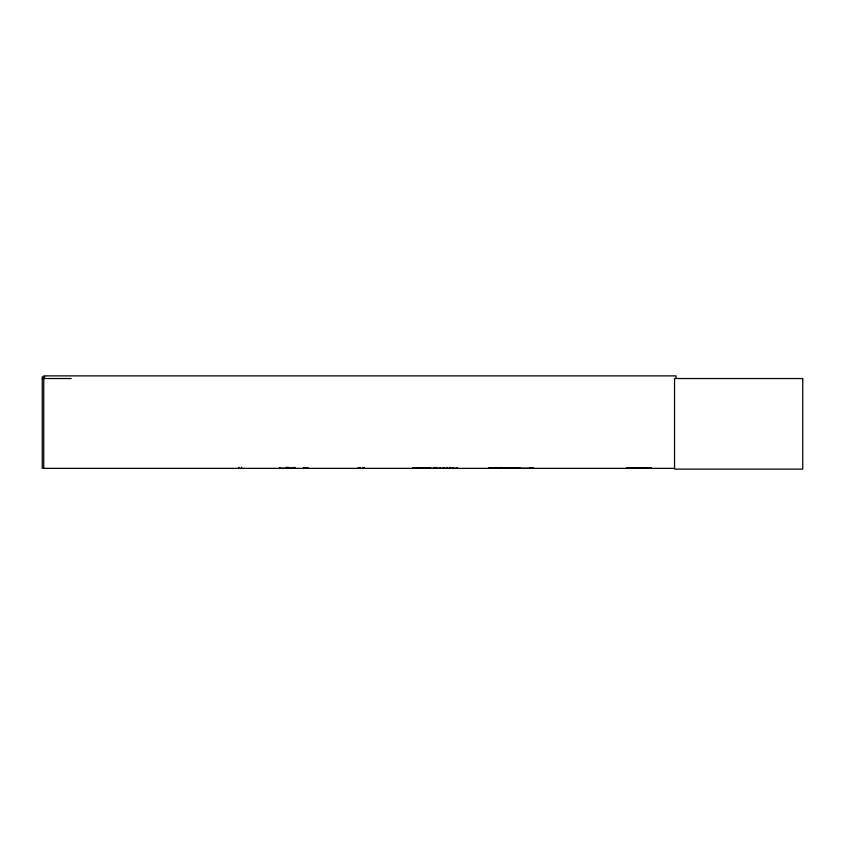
<?xml version="1.0" encoding="UTF-8"?>
<svg xmlns="http://www.w3.org/2000/svg" width="845" height="845" viewBox="0 0 845 845"><rect width="100%" height="100%" fill="white"/><g stroke="black" fill="none" stroke-linecap="round" stroke-linejoin="round"><path stroke-width="1.27" d="M280.276 468.331L280.286 467.612M293.416 468.331L293.416 467.612M293.87 468.331L293.87 467.612M531.009 468.267L531.199 467.612M440.055 468.246L440.097 467.612M488.727 468.362L533.924 468.288M489.044 468.246L489.097 467.612M500.884 468.246L500.736 467.422M294.63 468.267L294.725 467.676M286.159 468.362L286.381 467.422M286.793 468.246L286.846 467.232M362.368 468.267L362.885 467.676M290.437 468.267L290.522 467.676M516.306 468.267L516.401 467.676M44.891 376.828L42.25 376.828L42.25 468.362L674.711 468.362M42.25 378.528L71.233 378.528M412.909 467.771L429.83 467.771M491.061 467.771L516.929 467.771M651.326 467.961L626.758 467.961L651.326 468.32L651.305 467.644M412.878 467.993L429.862 467.993M491.029 467.993L516.96 467.993M626.758 468.141L651.326 468.141M294.725 468.172L279.822 468.331L279.832 467.612M303.63 467.676L308.457 468.331M359.769 467.676L360.371 468.267M412.899 468.31L457.42 468.288M529.762 468.267L529.678 467.676M304.189 468.267L304.274 467.422M495.814 468.246L495.973 467.422M457.229 468.246L457.198 467.612M676.032 378.528L676.032 375.877L43.739 375.877L43.739 468.362M533.216 467.612L533.216 468.362M531.6 467.612L531.6 468.362M529.583 467.612L529.583 468.362M520.119 467.612L520.119 468.362M518.503 467.612L518.503 468.362M518.101 467.612L518.101 468.362M516.485 467.612L516.485 468.362M501.148 467.422L501.148 468.362M500.948 467.612L500.948 468.362M495.751 467.612L495.751 468.362M495.561 467.422L495.561 468.362M453.036 467.612L453.036 468.362M450.491 467.422L450.491 468.362M450.036 467.422L450.036 468.362M447.248 467.422L447.248 468.362M446.804 467.422L446.804 468.362M443.276 467.612L443.276 468.362M436.717 467.422L436.717 468.362M436.252 467.422L436.252 468.362M435.819 467.612L435.819 468.362M435.735 467.612L435.735 468.362M434.277 467.422L434.267 468.362M429.693 467.612L429.693 468.362M364.533 467.422L364.533 468.362M362.98 467.612L363.065 468.362M359.674 467.612L359.759 468.362M358.206 467.422L358.206 468.362M307.738 467.612L307.738 468.362M304.126 467.422L304.126 468.362M303.535 467.612L303.535 468.362M294.81 467.612L294.81 468.362M294.218 467.422L294.218 468.362L294.071 467.422M290.617 467.612L290.617 468.362M287.321 467.422L287.311 468.362M287.004 467.612L286.92 468.362M241.554 467.232L241.554 468.362M238.903 467.232L238.903 468.362M802.75 378.528L674.542 378.528L674.542 469.123L802.75 469.123L802.75 378.528M507.697 468.267L507.644 467.676L507.602 468.362M444.312 468.267L444.29 467.676L444.259 468.362M288.472 468.362L288.472 467.422L288.472 468.362"/></g></svg>
